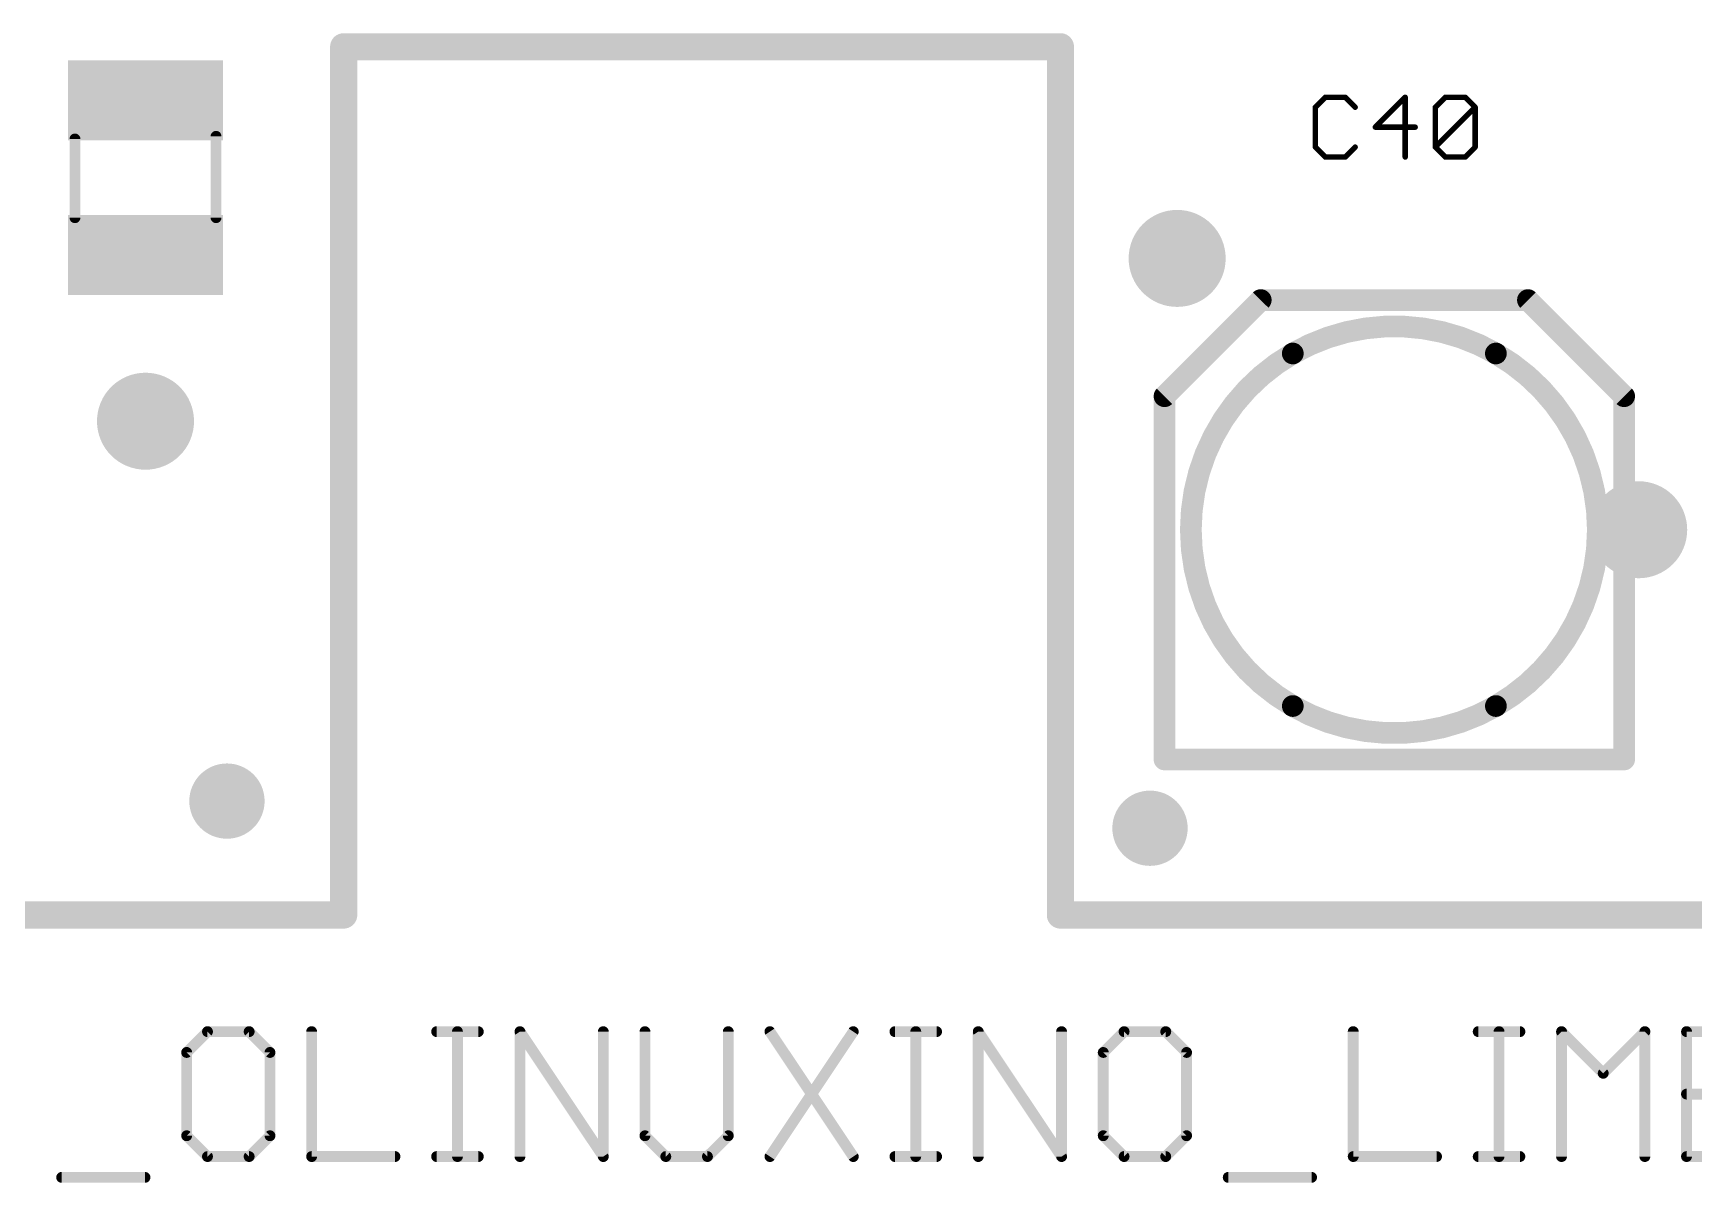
# Model space of a CAD drawing. Extents: x -2.4 to 65.5, y -2.3 to 59.9.
# Drawn here: x 15.59 to 31.12, y -2.3 to 8.46 of the extents above; entities that cross this region are included whole.
import ezdxf

# ---------------------------------------------------------------- set-up
doc = ezdxf.new("R2010")
doc.units = 0
for name, color, linetype in [('18', 94, 'CONTINUOUS'), ('20', 178, 'CONTINUOUS'), ('21', 251, 'CONTINUOUS'), ('25', 251, 'CONTINUOUS'), ('51', 251, 'CONTINUOUS')]:
    doc.layers.add(name, color=color, linetype=linetype)

# ---------------------------------------------------------------- blocks, each defined once
blk = doc.blocks.new('RECT')
blk.add_solid([(-0.5, -0.5), (0.5, -0.5), (-0.5, 0.5), (0.5, 0.5)])
blk = doc.blocks.new('ROUNDV')
at = {"const_width": 0.5}
blk.add_lwpolyline([(0, -0.25, 1), (0, 0.25, 1), (0, -0.25)], format="xyb", dxfattribs=at)

msp = doc.modelspace()

# ---------------------------------------------------------------- linework, layer by layer
at = {"layer": '20', "const_width": 0.254}
for points in [[(18.4912, 0.2032), (18.4912, 8.3312)], [(18.4912, 8.3312), (25.1968, 8.3312)], [(25.1968, 8.3312), (25.1968, 0.2032)], [(18.4912, 0.2032), (0.2032, 0.2032)], [(59.3598, 0.2032), (25.1968, 0.2032)]]:
    msp.add_lwpolyline(points, dxfattribs=at)
at = {"layer": '20', "const_width": 0.127}
for points in [[(18.5547, 8.3312, 1), (18.4277, 8.3312)], [(18.4912, 8.3947, 1), (18.4912, 8.2677)], [(25.2603, 8.3312, 1), (25.1333, 8.3312)], [(25.1968, 8.2677, 1), (25.1968, 8.3947)], [(18.4912, 0.1397, 1), (18.4912, 0.2667)], [(25.1968, 0.2667, 1), (25.1968, 0.1397)], [(18.4277, 0.2032, 1), (18.5547, 0.2032)], [(25.1333, 0.2032, 1), (25.2603, 0.2032)]]:
    msp.add_lwpolyline(points, format="xyb", dxfattribs=at)
at = {"layer": '21'}
for points, const_width in [([(26.171, 5.06), (27.071, 5.96)], 0.2032), ([(27.071, 5.96), (27.221, 5.96)], 0.2032), ([(29.371, 5.96), (29.571, 5.96)], 0.2032), ([(29.571, 5.96), (30.471, 5.06)], 0.2032), ([(26.171, 1.66), (26.171, 5.06)], 0.2032), ([(30.471, 5.06), (30.471, 1.66)], 0.2032), ([(27.221, 1.66), (26.171, 1.66)], 0.2032), ([(30.471, 1.66), (29.421, 1.66)], 0.2032), ([(17.2169, -0.888), (17.022, -1.0829)], 0.1016), ([(17.6067, -0.888), (17.2169, -0.888)], 0.1016), ([(17.8016, -1.0829), (17.6067, -0.888)], 0.1016), ([(18.1914, -0.888), (18.1914, -2.0574)], 0.1016), ([(19.3608, -0.888), (19.7506, -0.888)], 0.1016), ([(19.5557, -2.0574), (19.5557, -0.888)], 0.1016), ([(20.1404, -2.0574), (20.1404, -0.888)], 0.1016), ([(20.1404, -0.888), (20.92, -2.0574)], 0.1016), ([(20.92, -2.0574), (20.92, -0.888)], 0.1016), ([(21.3098, -0.888), (21.3098, -1.8625)], 0.1016), ([(22.0894, -1.8625), (22.0894, -0.888)], 0.1016), ([(22.4792, -0.888), (23.2588, -2.0574)], 0.1016), ([(23.2588, -0.888), (22.4792, -2.0574)], 0.1016), ([(23.6486, -0.888), (24.0384, -0.888)], 0.1016), ([(23.8435, -2.0574), (23.8435, -0.888)], 0.1016), ([(24.4282, -2.0574), (24.4282, -0.888)], 0.1016), ([(24.4282, -0.888), (25.2078, -2.0574)], 0.1016), ([(25.2078, -2.0574), (25.2078, -0.888)], 0.1016), ([(25.7925, -0.888), (25.5976, -1.0829)], 0.1016), ([(26.1823, -0.888), (25.7925, -0.888)], 0.1016), ([(26.3772, -1.0829), (26.1823, -0.888)], 0.1016), ([(27.9364, -0.888), (27.9364, -2.0574)], 0.1016), ([(29.1058, -0.888), (29.4956, -0.888)], 0.1016), ([(29.3007, -2.0574), (29.3007, -0.888)], 0.1016), ([(29.8854, -2.0574), (29.8854, -0.888)], 0.1016), ([(29.8854, -0.888), (30.2751, -1.2778)], 0.1016), ([(30.2751, -1.2778), (30.6649, -0.888)], 0.1016), ([(30.6649, -0.888), (30.6649, -2.0574)], 0.1016), ([(31.8343, -0.888), (31.0547, -0.888)], 0.1016), ([(31.0547, -0.888), (31.0547, -2.0574)], 0.1016), ([(17.022, -1.0829), (17.022, -1.8625)], 0.1016), ([(17.8016, -1.8625), (17.8016, -1.0829)], 0.1016), ([(25.5976, -1.0829), (25.5976, -1.8625)], 0.1016), ([(26.3772, -1.8625), (26.3772, -1.0829)], 0.1016), ([(31.0547, -1.4727), (31.4445, -1.4727)], 0.1016), ([(17.022, -1.8625), (17.2169, -2.0574)], 0.1016), ([(17.6067, -2.0574), (17.8016, -1.8625)], 0.1016), ([(21.3098, -1.8625), (21.5047, -2.0574)], 0.1016), ([(21.8945, -2.0574), (22.0894, -1.8625)], 0.1016), ([(25.5976, -1.8625), (25.7925, -2.0574)], 0.1016), ([(26.1823, -2.0574), (26.3772, -1.8625)], 0.1016), ([(17.2169, -2.0574), (17.6067, -2.0574)], 0.1016), ([(18.1914, -2.0574), (18.971, -2.0574)], 0.1016), ([(19.3608, -2.0574), (19.7506, -2.0574)], 0.1016), ([(21.5047, -2.0574), (21.8945, -2.0574)], 0.1016), ([(23.6486, -2.0574), (24.0384, -2.0574)], 0.1016), ([(25.7925, -2.0574), (26.1823, -2.0574)], 0.1016), ([(27.9364, -2.0574), (28.716, -2.0574)], 0.1016), ([(29.1058, -2.0574), (29.4956, -2.0574)], 0.1016), ([(31.0547, -2.0574), (31.8343, -2.0574)], 0.1016), ([(15.8526, -2.2523), (16.6322, -2.2523)], 0.1016), ([(26.767, -2.2523), (27.5466, -2.2523)], 0.1016)]:
    msp.add_lwpolyline(points, dxfattribs=dict(at, const_width=const_width))
for points, const_width in [([(27.071, 6.0108, 1), (27.071, 5.9092)], 0.1016), ([(27.1069, 5.9241, 1), (27.0351, 5.9959)], 0.1016), ([(27.221, 5.9092, 1), (27.221, 6.0108)], 0.1016), ([(29.371, 6.0108, 1), (29.371, 5.9092)], 0.1016), ([(29.6069, 5.9959, 1), (29.5351, 5.9241)], 0.1016), ([(29.571, 5.9092, 1), (29.571, 6.0108)], 0.1016), ([(27.371, 5.46, 0.5781), (27.371, 2.16)], 0.2032), ([(27.3963, 5.416, 1), (27.3457, 5.504)], 0.1016), ([(29.271, 2.16, 0.5781), (29.271, 5.46)], 0.2032), ([(29.2963, 5.504, 1), (29.2457, 5.416)], 0.1016), ([(26.2218, 5.06, 1), (26.1202, 5.06)], 0.1016), ([(26.1351, 5.0959, 1), (26.2069, 5.0241)], 0.1016), ([(30.5218, 5.06, 1), (30.4202, 5.06)], 0.1016), ([(30.4351, 5.0241, 1), (30.5069, 5.0959)], 0.1016), ([(27.3457, 2.116, 1), (27.3963, 2.204)], 0.1016), ([(29.2457, 2.204, 1), (29.2963, 2.116)], 0.1016), ([(26.171, 1.7108, 1), (26.171, 1.6092)], 0.1016), ([(26.1202, 1.66, 1), (26.2218, 1.66)], 0.1016), ([(27.221, 1.6092, 1), (27.221, 1.7108)], 0.1016), ([(29.421, 1.7108, 1), (29.421, 1.6092)], 0.1016), ([(30.4202, 1.66, 1), (30.5218, 1.66)], 0.1016), ([(30.471, 1.6092, 1), (30.471, 1.7108)], 0.1016), ([(17.2169, -0.8626, 1), (17.2169, -0.9134)], 0.0508), ([(17.2348, -0.906, 1), (17.1989, -0.87)], 0.0508), ([(17.6246, -0.87, 1), (17.5887, -0.906)], 0.0508), ([(17.6067, -0.9134, 1), (17.6067, -0.8626)], 0.0508), ([(18.2168, -0.888, 1), (18.166, -0.888)], 0.0508), ([(19.3608, -0.8626, 1), (19.3608, -0.9134)], 0.0508), ([(19.5811, -0.888, 1), (19.5303, -0.888)], 0.0508), ([(19.7506, -0.9134, 1), (19.7506, -0.8626)], 0.0508), ([(20.1615, -0.8739, 1), (20.1192, -0.9021)], 0.0508), ([(20.1658, -0.888, 1), (20.115, -0.888)], 0.0508), ([(20.9454, -0.888, 1), (20.8946, -0.888)], 0.0508), ([(21.3352, -0.888, 1), (21.2844, -0.888)], 0.0508), ([(22.1148, -0.888, 1), (22.064, -0.888)], 0.0508), ([(22.5003, -0.8739, 1), (22.458, -0.9021)], 0.0508), ([(23.2799, -0.9021, 1), (23.2376, -0.8739)], 0.0508), ([(23.6486, -0.8626, 1), (23.6486, -0.9134)], 0.0508), ([(23.8689, -0.888, 1), (23.8181, -0.888)], 0.0508), ([(24.0384, -0.9134, 1), (24.0384, -0.8626)], 0.0508), ([(24.4493, -0.8739, 1), (24.407, -0.9021)], 0.0508), ([(24.4536, -0.888, 1), (24.4028, -0.888)], 0.0508), ([(25.2332, -0.888, 1), (25.1824, -0.888)], 0.0508), ([(25.7925, -0.8626, 1), (25.7925, -0.9134)], 0.0508), ([(25.8104, -0.906, 1), (25.7745, -0.87)], 0.0508), ([(26.2002, -0.87, 1), (26.1643, -0.906)], 0.0508), ([(26.1823, -0.9134, 1), (26.1823, -0.8626)], 0.0508), ([(27.9618, -0.888, 1), (27.911, -0.888)], 0.0508), ([(29.1058, -0.8626, 1), (29.1058, -0.9134)], 0.0508), ([(29.3261, -0.888, 1), (29.2752, -0.888)], 0.0508), ([(29.4956, -0.9134, 1), (29.4956, -0.8626)], 0.0508), ([(29.9033, -0.87, 1), (29.8674, -0.906)], 0.0508), ([(29.9108, -0.888, 1), (29.86, -0.888)], 0.0508), ([(30.6903, -0.888, 1), (30.6395, -0.888)], 0.0508), ([(30.6829, -0.906, 1), (30.647, -0.87)], 0.0508), ([(31.0547, -0.8626, 1), (31.0547, -0.9134)], 0.0508), ([(31.0801, -0.888, 1), (31.0293, -0.888)], 0.0508), ([(17.004, -1.0649, 1), (17.0399, -1.1009)], 0.0508), ([(17.0474, -1.0829, 1), (16.9966, -1.0829)], 0.0508), ([(17.827, -1.0829, 1), (17.7762, -1.0829)], 0.0508), ([(17.7836, -1.1009, 1), (17.8195, -1.0649)], 0.0508), ([(25.5796, -1.0649, 1), (25.6155, -1.1009)], 0.0508), ([(25.623, -1.0829, 1), (25.5722, -1.0829)], 0.0508), ([(26.4026, -1.0829, 1), (26.3518, -1.0829)], 0.0508), ([(26.3592, -1.1009, 1), (26.3951, -1.0649)], 0.0508), ([(30.2572, -1.2598, 1), (30.2931, -1.2958)], 0.0508), ([(30.2572, -1.2958, 1), (30.2931, -1.2598)], 0.0508), ([(31.0547, -1.4473, 1), (31.0547, -1.4981)], 0.0508), ([(17.0399, -1.8445, 1), (17.004, -1.8805)], 0.0508), ([(16.9966, -1.8625, 1), (17.0474, -1.8625)], 0.0508), ([(17.7762, -1.8625, 1), (17.827, -1.8625)], 0.0508), ([(17.8195, -1.8805, 1), (17.7836, -1.8445)], 0.0508), ([(21.3277, -1.8445, 1), (21.2918, -1.8805)], 0.0508), ([(21.2844, -1.8625, 1), (21.3352, -1.8625)], 0.0508), ([(22.064, -1.8625, 1), (22.1148, -1.8625)], 0.0508), ([(22.1073, -1.8805, 1), (22.0714, -1.8445)], 0.0508), ([(25.6155, -1.8445, 1), (25.5796, -1.8805)], 0.0508), ([(25.5722, -1.8625, 1), (25.623, -1.8625)], 0.0508), ([(26.3518, -1.8625, 1), (26.4026, -1.8625)], 0.0508), ([(26.3951, -1.8805, 1), (26.3592, -1.8445)], 0.0508), ([(17.2169, -2.032, 1), (17.2169, -2.0828)], 0.0508), ([(17.1989, -2.0754, 1), (17.2348, -2.0394)], 0.0508), ([(17.5887, -2.0394, 1), (17.6246, -2.0754)], 0.0508), ([(17.6067, -2.0828, 1), (17.6067, -2.032)], 0.0508), ([(18.1914, -2.032, 1), (18.1914, -2.0828)], 0.0508), ([(18.971, -2.0828, 1), (18.971, -2.032)], 0.0508), ([(19.3608, -2.032, 1), (19.3608, -2.0828)], 0.0508), ([(19.7506, -2.0828, 1), (19.7506, -2.032)], 0.0508), ([(20.8988, -2.0715, 1), (20.9411, -2.0433)], 0.0508), ([(21.5047, -2.032, 1), (21.5047, -2.0828)], 0.0508), ([(21.4867, -2.0754, 1), (21.5226, -2.0394)], 0.0508), ([(21.8765, -2.0394, 1), (21.9124, -2.0754)], 0.0508), ([(21.8945, -2.0828, 1), (21.8945, -2.032)], 0.0508), ([(22.458, -2.0433, 1), (22.5003, -2.0715)], 0.0508), ([(23.2376, -2.0715, 1), (23.2799, -2.0433)], 0.0508), ([(23.6486, -2.032, 1), (23.6486, -2.0828)], 0.0508), ([(24.0384, -2.0828, 1), (24.0384, -2.032)], 0.0508), ([(25.1866, -2.0715, 1), (25.2289, -2.0433)], 0.0508), ([(25.7925, -2.032, 1), (25.7925, -2.0828)], 0.0508), ([(25.7745, -2.0754, 1), (25.8104, -2.0394)], 0.0508), ([(26.1643, -2.0394, 1), (26.2002, -2.0754)], 0.0508), ([(26.1823, -2.0828, 1), (26.1823, -2.032)], 0.0508), ([(27.9364, -2.032, 1), (27.9364, -2.0828)], 0.0508), ([(28.716, -2.0828, 1), (28.716, -2.032)], 0.0508), ([(29.1058, -2.032, 1), (29.1058, -2.0828)], 0.0508), ([(29.4956, -2.0828, 1), (29.4956, -2.032)], 0.0508), ([(31.0547, -2.032, 1), (31.0547, -2.0828)], 0.0508), ([(18.166, -2.0574, 1), (18.2168, -2.0574)], 0.0508), ([(19.5303, -2.0574, 1), (19.5811, -2.0574)], 0.0508), ([(20.115, -2.0574, 1), (20.1658, -2.0574)], 0.0508), ([(20.8946, -2.0574, 1), (20.9454, -2.0574)], 0.0508), ([(23.8181, -2.0574, 1), (23.8689, -2.0574)], 0.0508), ([(24.4028, -2.0574, 1), (24.4536, -2.0574)], 0.0508), ([(25.1824, -2.0574, 1), (25.2332, -2.0574)], 0.0508), ([(27.911, -2.0574, 1), (27.9618, -2.0574)], 0.0508), ([(29.2752, -2.0574, 1), (29.3261, -2.0574)], 0.0508), ([(29.86, -2.0574, 1), (29.9108, -2.0574)], 0.0508), ([(30.6395, -2.0574, 1), (30.6903, -2.0574)], 0.0508), ([(31.0293, -2.0574, 1), (31.0801, -2.0574)], 0.0508), ([(15.8526, -2.2269, 1), (15.8526, -2.2777)], 0.0508), ([(16.6322, -2.2777, 1), (16.6322, -2.2269)], 0.0508), ([(26.767, -2.2269, 1), (26.767, -2.2777)], 0.0508), ([(27.5466, -2.2777, 1), (27.5466, -2.2269)], 0.0508)]:
    msp.add_lwpolyline(points, format="xyb", dxfattribs=dict(at, const_width=const_width))
at = {"layer": '25', "const_width": 0.0508}
for points in [[(27.6749, 7.8583), (27.5817, 7.7651)], [(27.5817, 7.7651), (27.5817, 7.3922)], [(27.8613, 7.8583), (27.6749, 7.8583)], [(27.9545, 7.7651), (27.8613, 7.8583)], [(28.4226, 7.8583), (28.143, 7.5786)], [(28.4226, 7.299), (28.4226, 7.8583)], [(28.7043, 7.7651), (28.7975, 7.8583)], [(28.7043, 7.3922), (28.7043, 7.7651)], [(28.7043, 7.3922), (29.0771, 7.7651)], [(28.7975, 7.8583), (28.9839, 7.8583)], [(28.9839, 7.8583), (29.0771, 7.7651)], [(29.0771, 7.7651), (29.0771, 7.3922)], [(28.143, 7.5786), (28.5158, 7.5786)], [(27.5817, 7.3922), (27.6749, 7.299)], [(27.6749, 7.299), (27.8613, 7.299)], [(27.8613, 7.299), (27.9545, 7.3922)], [(28.7975, 7.299), (28.7043, 7.3922)], [(28.9839, 7.299), (28.7975, 7.299)], [(29.0771, 7.3922), (28.9839, 7.299)]]:
    msp.add_lwpolyline(points, dxfattribs=at)
at = {"layer": '25', "const_width": 0.0254}
for points in [[(27.5944, 7.7651, 1), (27.569, 7.7651)], [(27.5727, 7.774, 1), (27.5906, 7.7561)], [(27.6749, 7.871, 1), (27.6749, 7.8456)], [(27.6839, 7.8493, 1), (27.6659, 7.8673)], [(27.8703, 7.8673, 1), (27.8523, 7.8493)], [(27.8613, 7.8456, 1), (27.8613, 7.871)], [(27.9455, 7.7561, 1), (27.9635, 7.774)], [(28.4353, 7.8583, 1), (28.4099, 7.8583)], [(28.4316, 7.8493, 1), (28.4136, 7.8673)], [(28.717, 7.7651, 1), (28.6916, 7.7651)], [(28.6953, 7.774, 1), (28.7133, 7.7561)], [(28.7975, 7.871, 1), (28.7975, 7.8456)], [(28.8065, 7.8493, 1), (28.7885, 7.8673)], [(28.9929, 7.8673, 1), (28.9749, 7.8493)], [(28.9839, 7.8456, 1), (28.9839, 7.871)], [(29.0898, 7.7651, 1), (29.0644, 7.7651)], [(29.0861, 7.7561, 1), (29.0682, 7.774)], [(29.0682, 7.7561, 1), (29.0861, 7.774)], [(28.143, 7.5913, 1), (28.143, 7.5659)], [(28.134, 7.5876, 1), (28.152, 7.5697)], [(28.5158, 7.5659, 1), (28.5158, 7.5913)], [(27.5906, 7.4012, 1), (27.5727, 7.3832)], [(27.569, 7.3922, 1), (27.5944, 7.3922)], [(27.6749, 7.3117, 1), (27.6749, 7.2863)], [(27.6659, 7.29, 1), (27.6839, 7.308)], [(27.8523, 7.308, 1), (27.8703, 7.29)], [(27.8613, 7.2863, 1), (27.8613, 7.3117)], [(27.9635, 7.3832, 1), (27.9455, 7.4012)], [(28.4099, 7.299, 1), (28.4353, 7.299)], [(28.7133, 7.4012, 1), (28.6953, 7.3832)], [(28.6953, 7.4012, 1), (28.7133, 7.3832)], [(28.6916, 7.3922, 1), (28.717, 7.3922)], [(28.7975, 7.3117, 1), (28.7975, 7.2863)], [(28.7885, 7.29, 1), (28.8065, 7.308)], [(28.9749, 7.308, 1), (28.9929, 7.29)], [(28.9839, 7.2863, 1), (28.9839, 7.3117)], [(29.0644, 7.3922, 1), (29.0898, 7.3922)], [(29.0861, 7.3832, 1), (29.0682, 7.4012)]]:
    msp.add_lwpolyline(points, format="xyb", dxfattribs=at)
at = {"layer": '51'}
for points, const_width in [([(15.977, 7.468), (15.977, 6.731)], 0.1016), ([(17.297, 7.493), (17.297, 6.731)], 0.1016), ([(27.221, 5.96), (29.371, 5.96)], 0.2032), ([(29.421, 1.66), (27.221, 1.66)], 0.2032)]:
    msp.add_lwpolyline(points, dxfattribs=dict(at, const_width=const_width))
for points, const_width in [([(16.0024, 7.468, 1), (15.9516, 7.468)], 0.0508), ([(17.3224, 7.493, 1), (17.2716, 7.493)], 0.0508), ([(15.9516, 6.731, 1), (16.0024, 6.731)], 0.0508), ([(17.2716, 6.731, 1), (17.3224, 6.731)], 0.0508), ([(27.221, 6.0108, 1), (27.221, 5.9092)], 0.1016), ([(29.371, 5.9092, 1), (29.371, 6.0108)], 0.1016), ([(29.271, 5.46, 0.2673), (27.371, 5.46)], 0.2032), ([(27.3457, 5.504, 1), (27.3963, 5.416)], 0.1016), ([(29.2457, 5.416, 1), (29.2963, 5.504)], 0.1016), ([(27.371, 2.16, 0.2673), (29.271, 2.16)], 0.2032), ([(27.3963, 2.204, 1), (27.3457, 2.116)], 0.1016), ([(29.2963, 2.116, 1), (29.2457, 2.204)], 0.1016), ([(27.221, 1.7108, 1), (27.221, 1.6092)], 0.1016), ([(29.421, 1.6092, 1), (29.421, 1.7108)], 0.1016)]:
    msp.add_lwpolyline(points, format="xyb", dxfattribs=dict(at, const_width=const_width))

# ---------------------------------------------------------------- block references
at = {"layer": '18'}
for p, xscale, yscale in [((26.289, 6.35), 0.908, 0.908), ((16.637, 4.826), 0.908, 0.908), ((30.607, 3.81), 0.908, 0.908), ((17.399, 1.27), 0.7048, 0.7048), ((26.035, 1.016), 0.7048, 0.7048)]:
    msp.add_blockref('ROUNDV', p, dxfattribs=dict(at, xscale=xscale, yscale=yscale))
at = {"layer": '51', "xscale": 0.7501, "yscale": 1.4501, "rotation": 270}
for p in [(16.6381, 7.8292), (16.6381, 6.3814)]:
    msp.add_blockref('RECT', p, dxfattribs=at)

doc.saveas('drawing.dxf')
